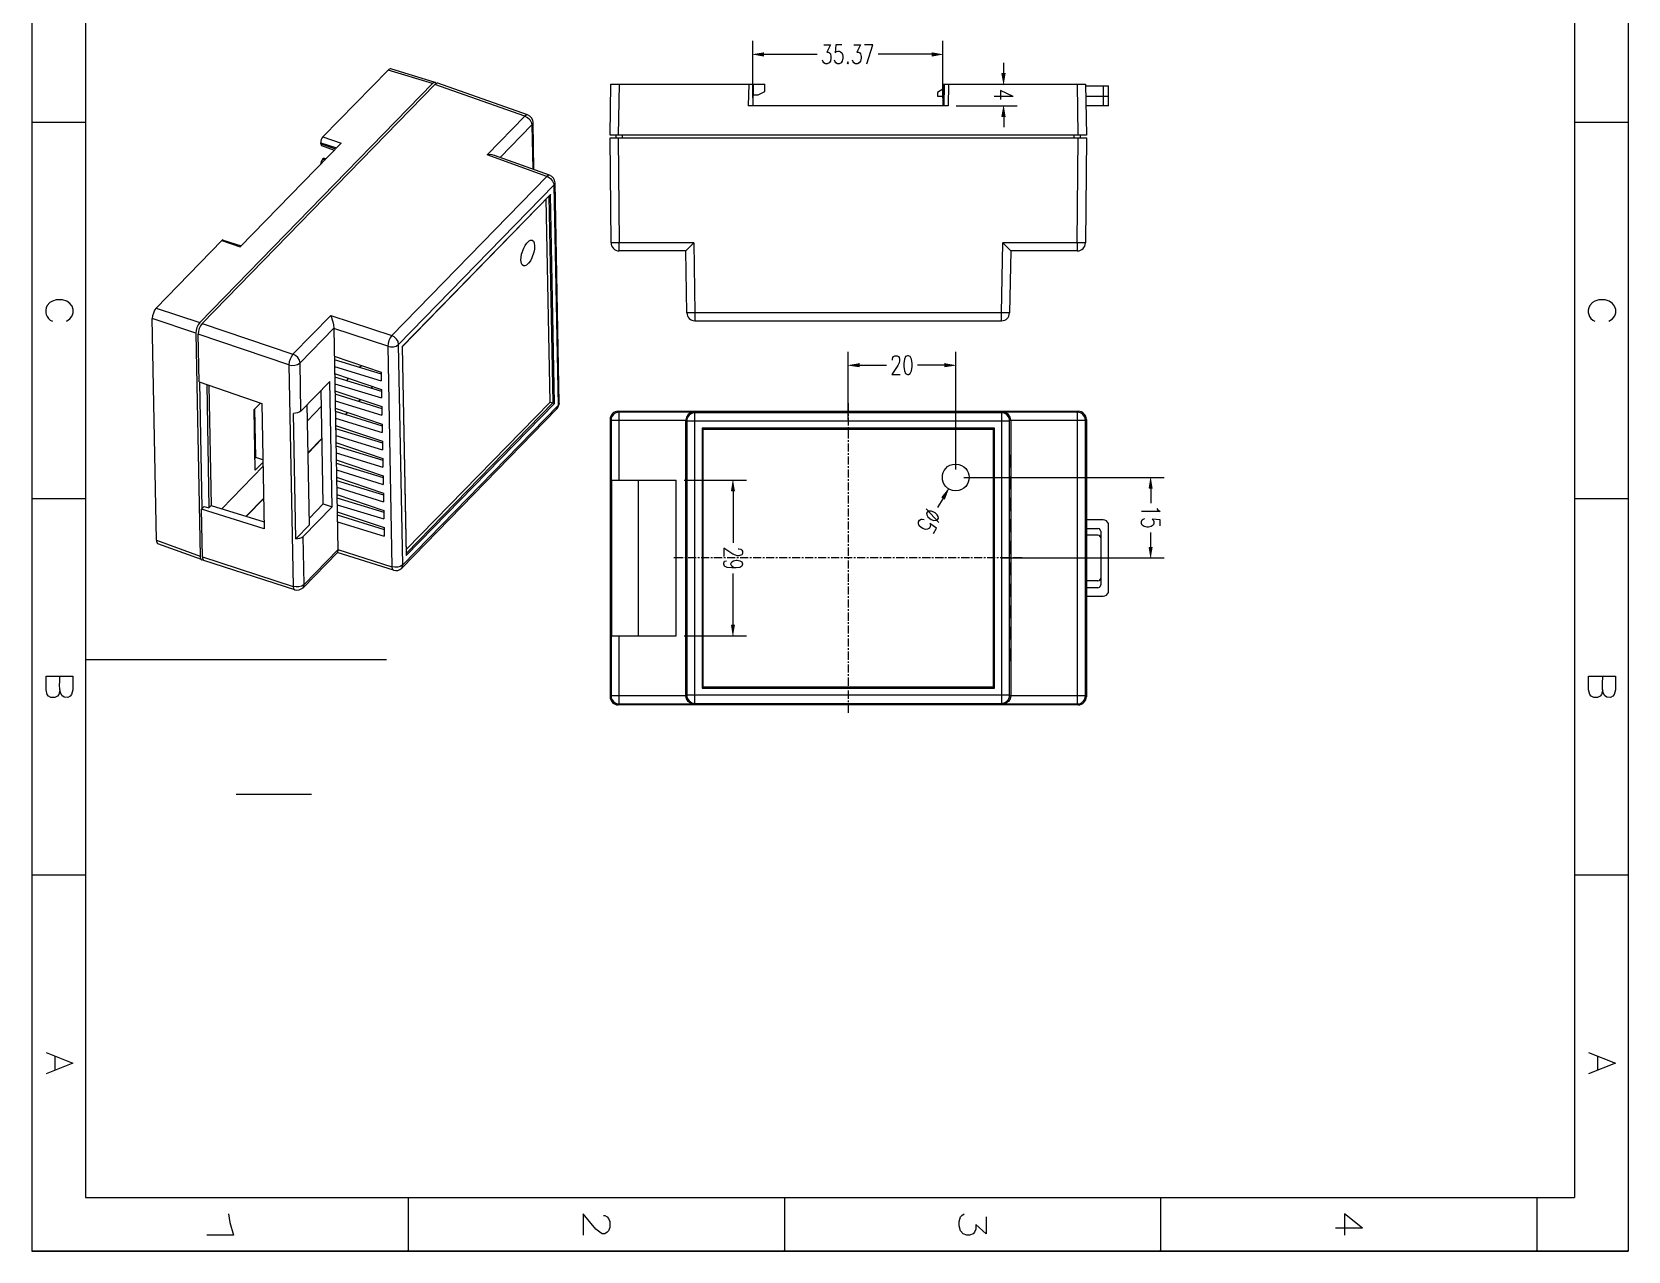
# Model space of a CAD drawing. Header units: inches. Extents: x 153 to 449, y 267 to 687.
# Drawn here: x 152.5 to 449.5, y 267.1 to 493.9 of the extents above; entities that cross this region are included whole.
import ezdxf

# ---------------------------------------------------------------- set-up
doc = ezdxf.new("R2010")
doc.units = ezdxf.units.IN
doc.header["$MEASUREMENT"] = 0
doc.layers.add('图层 1', color=7, linetype='Continuous')

msp = doc.modelspace()

# ---------------------------------------------------------------- hatches: boundary and pattern name
at = {"layer": '图层 1', "true_color": 0xffffff}
for points in [[(288.61, 490.07), (288.61, 489.39), (286.61, 489.73)], [(319.99, 490.07), (319.99, 489.39), (321.99, 489.73)], [(333.67, 486.15), (332.99, 486.15), (333.33, 484.14)], [(333.67, 478.15), (332.99, 478.15), (333.33, 480.16)], [(306.4, 432.23), (306.4, 431.58), (304.39, 431.89)], [(322.39, 432.23), (322.39, 431.58), (324.4, 431.89)], [(283.3, 408.49), (282.65, 408.49), (282.96, 410.49)], [(361.02, 409.01), (360.38, 409.01), (360.68, 410.99)], [(322.39, 406.94), (321.81, 407.28), (323.11, 408.86)], [(361.02, 397.99), (360.38, 397.99), (360.68, 396.01)], [(283.3, 383.51), (282.65, 383.51), (282.96, 381.5)], [(222.35, 267.06), (222.38, 267.19), (222.5, 267.22), (222.63, 267.19), (222.66, 267.06)], [(292.35, 267.06), (292.38, 267.19), (292.5, 267.22), (292.63, 267.19), (292.66, 267.06)], [(362.35, 267.06), (362.38, 267.19), (362.51, 267.22), (362.63, 267.19), (362.66, 267.06)], [(432.35, 267.06), (432.38, 267.19), (432.51, 267.22), (432.63, 267.19), (432.66, 267.06)], [(449.49, 267.06), (449.34, 267.06), (449.37, 267.19), (449.49, 267.22)]]:
    msp.add_hatch(color=7, dxfattribs=at).paths.add_polyline_path(points)

# ---------------------------------------------------------------- linework, layer by layer
at = {"layer": '图层 1', "color": 7, "lineweight": 25, "true_color": 0xffffff}
for points in [[(152.5, 687.1), (152.5, 267.06)], [(449.49, 687.1), (449.49, 267.06)], [(162.48, 677.13), (162.48, 277.04)], [(439.52, 677.13), (439.52, 277.04)], [(286.61, 481.64), (286.61, 492.23)], [(299.82, 491.46), (301.06, 491.46), (300.38, 490.13), (300.72, 490.13), (300.93, 489.97), (301.06, 489.82), (301.18, 489.3), (301.18, 488.99), (301.06, 488.46), (300.84, 488.15), (300.5, 487.97), (300.16, 487.97), (299.82, 488.15), (299.73, 488.31), (299.61, 488.65)], [(305.41, 491.46), (306.65, 491.46), (305.97, 490.13), (306.31, 490.13), (306.52, 489.97), (306.65, 489.82), (306.77, 489.3), (306.77, 488.99), (306.65, 488.46), (306.43, 488.15), (306.09, 487.97), (305.75, 487.97), (305.41, 488.15), (305.29, 488.31), (305.2, 488.65)], [(307.88, 487.97), (308.99, 491.46), (307.42, 491.46)], [(321.99, 481.64), (321.99, 492.23)], [(288.61, 489.73), (298.62, 489.73)], [(304.3, 488.31), (304.18, 488.15), (304.3, 487.97), (304.42, 488.15), (304.3, 488.31)], [(319.99, 489.73), (309.98, 489.73)], [(333.33, 486.15), (333.33, 488.15)], [(227.04, 484.26), (183.72, 439.8)], [(184.15, 439.64), (227.48, 484.11)], [(206.63, 474.35), (218.77, 486.79)], [(219.26, 487.01), (219.17, 487.01), (219.05, 486.98), (218.92, 486.92), (218.77, 486.79)], [(227.04, 484.26), (218.77, 486.79)], [(227.54, 484.48), (219.26, 487.01)], [(227.75, 484.29), (227.66, 484.42), (227.57, 484.48), (227.44, 484.48), (227.32, 484.45), (227.2, 484.39), (227.04, 484.26)], [(228, 484.32), (227.88, 484.32), (227.75, 484.29), (227.63, 484.23), (227.48, 484.11)], [(244.24, 478.21), (227.48, 484.11)], [(244.74, 478.43), (228, 484.32)], [(260.08, 474.66), (260.24, 484.14)], [(260.24, 484.14), (288.89, 484.14)], [(261.75, 484.14), (261.6, 474.66)], [(285.87, 484.14), (285.8, 480.16)], [(286.67, 484.14), (286.61, 480.16)], [(288.89, 482.81), (288.89, 484.14)], [(321.99, 484.14), (321.99, 480.16)], [(321.99, 484.14), (348.52, 484.14)], [(322.24, 484.14), (322.18, 480.16)], [(323.04, 484.14), (322.98, 480.16)], [(328.17, 484.14), (335.83, 484.14)], [(347.19, 474.66), (347.04, 484.14)], [(348.52, 484.14), (348.7, 474.66)], [(286.64, 482.16), (287.6, 482.16)], [(287.6, 482.16), (288.89, 482.81)], [(321.99, 483.24), (320.97, 482.59)], [(320.97, 482.59), (320.97, 481.95)], [(320.97, 481.95), (321.99, 481.95)], [(335.09, 481.88), (331.57, 481.88)], [(335.09, 481.88), (332.74, 483), (332.74, 481.33)], [(348.52, 483.86), (352.84, 483.86)], [(348.55, 481.95), (352.84, 481.95)], [(351.85, 483.86), (351.85, 480.16)], [(352.84, 480.16), (352.84, 483.86)], [(244.24, 478.21), (237.2, 471.02)], [(244.74, 478.43), (244.46, 478.4), (244.24, 478.21)], [(244.24, 478.21), (244.71, 477.96), (245.14, 477.59), (245.42, 477.1), (245.54, 476.57)], [(322.98, 480.16), (285.8, 480.16)], [(324.46, 480.16), (335.83, 480.16)], [(352.84, 480.16), (348.58, 480.16)], [(152.5, 477.1), (162.48, 477.1)], [(239.64, 470.52), (245.54, 476.57)], [(245.54, 476.57), (245.69, 476.79), (245.76, 477.04)], [(245.54, 476.57), (245.69, 468.36)], [(245.91, 468.27), (245.76, 477.04)], [(333.33, 478.15), (333.33, 476.14)], [(439.52, 477.1), (449.49, 477.1)], [(210.06, 473.21), (191.25, 453.91)], [(206.26, 473.27), (209.2, 472.31)], [(206.26, 473.08), (206.26, 473.27)], [(206.26, 473.08), (208.98, 472.1)], [(206.26, 473.08), (206.26, 472.99), (206.29, 472.9), (206.32, 472.84), (206.35, 472.78), (206.39, 472.74)], [(206.39, 472.74), (208.76, 471.88)], [(206.63, 474.35), (210.06, 473.21)], [(348.7, 474.66), (260.08, 474.66)], [(260.08, 474.16), (348.7, 474.16)], [(260.27, 454.65), (260.08, 474.16)], [(261.19, 474.16), (261.19, 474.66)], [(261.6, 474.16), (261.75, 454.65)], [(262.37, 474.16), (262.37, 474.66)], [(346.39, 474.66), (346.39, 474.16)], [(347.01, 454.65), (347.19, 474.16)], [(347.59, 474.16), (347.59, 474.66)], [(348.7, 474.16), (348.52, 454.65)], [(206.6, 470.24), (206.32, 469.78), (206.2, 469.26)], [(206.63, 470.31), (206.6, 470.24)], [(206.6, 470.24), (207.03, 470.09)], [(206.63, 470.31), (206.76, 470.4), (206.91, 470.4)], [(206.63, 470.31), (207.1, 470.15)], [(206.91, 470.4), (207.25, 470.31)], [(238.56, 470.92), (237.88, 471.05), (237.2, 471.02)], [(248.32, 467), (237.2, 471.02)], [(248.81, 467.22), (238.56, 470.92)], [(248.32, 467), (219.45, 437.39)], [(248.81, 467.22), (248.53, 467.19), (248.32, 467)], [(220.74, 435.75), (249.61, 465.36)], [(248.97, 463.64), (221.42, 435.38)], [(221.45, 435.35), (248.87, 463.48)], [(248.97, 463.64), (248.97, 463.6), (248.94, 463.6), (248.94, 463.54), (248.9, 463.54), (248.9, 463.51), (248.87, 463.51), (248.87, 463.48)], [(249.71, 424.73), (248.97, 463.64)], [(249.61, 465.36), (249.65, 465.4), (249.65, 465.43), (249.71, 465.49), (249.71, 465.52), (249.74, 465.52), (249.74, 465.55), (249.77, 465.58), (249.77, 465.61), (249.8, 465.64), (249.8, 465.77), (249.83, 465.8), (249.83, 465.83)], [(249.61, 465.36), (250.39, 424.36)], [(250.6, 424.82), (249.83, 465.83)], [(248.9, 425.01), (248.19, 462.8)], [(248.69, 463.3), (249.43, 424.85)], [(175.63, 442.51), (187.83, 455.05)], [(188.11, 455.14), (188.04, 455.18), (187.92, 455.11), (187.83, 455.05)], [(187.83, 455.05), (191.25, 453.91)], [(188.11, 455.14), (191.41, 454.06)], [(243.5, 451.44), (243.53, 451.99), (243.62, 452.55), (244.03, 453.63), (244.27, 454.13), (244.61, 454.59), (245.01, 454.99), (245.29, 455.11), (245.57, 455.11)], [(245.57, 455.11), (245.82, 454.93), (245.94, 454.65), (246.03, 454.03)], [(275.65, 454.65), (261.75, 454.65)], [(261.75, 453.14), (261.75, 454.65)], [(275.65, 454.65), (274.16, 453.14)], [(275.65, 454.65), (275.86, 441.62), (275.86, 440.14)], [(275.86, 440.14), (332.92, 440.14), (332.92, 441.62), (333.14, 454.65)], [(334.62, 453.14), (333.14, 454.65)], [(347.01, 454.65), (333.14, 454.65)], [(348.52, 454.65), (347.01, 454.65)], [(347.01, 454.65), (347.01, 453.14)], [(243.96, 450.36), (243.72, 450.54), (243.59, 450.82), (243.5, 451.44)], [(246.03, 454.03), (246, 453.45), (245.91, 452.89), (245.51, 451.84), (245.26, 451.32), (244.92, 450.85), (244.52, 450.48), (244.24, 450.36), (243.96, 450.36)], [(274.16, 453.14), (261.75, 453.14)], [(274.35, 441.62), (274.16, 453.14)], [(334.62, 453.14), (334.41, 441.62)], [(347.01, 453.14), (334.62, 453.14)], [(175.63, 442.51), (183.72, 439.8)], [(175.66, 399.32), (174.89, 440.54)], [(183.01, 437.82), (174.89, 440.54)], [(184.15, 439.64), (201.07, 433.93)], [(208.11, 441.12), (201.07, 433.93)], [(208.11, 441.12), (219.45, 437.39)], [(208.11, 441.12), (208.48, 439.95), (208.61, 439.36), (208.67, 438.75)], [(275.86, 441.62), (274.35, 441.62)], [(332.92, 441.62), (275.86, 441.62)], [(334.41, 441.62), (332.92, 441.62)], [(183.01, 437.82), (183.78, 396.32)], [(183.6, 428.77), (183.44, 437.67)], [(200.33, 431.95), (183.44, 437.67)], [(202.4, 432.29), (208.67, 438.75)], [(208.67, 438.75), (208.67, 438.72), (209.44, 397.52)], [(218.71, 435.41), (208.67, 438.72)], [(219.45, 437.39), (219.14, 436.96), (218.92, 436.46), (218.77, 435.94), (218.71, 435.41), (219.23, 435.29), (219.79, 435.32), (220.28, 435.44), (220.74, 435.75), (220.62, 436.28), (220.31, 436.74), (219.91, 437.14), (219.45, 437.39)], [(201.07, 433.93), (200.77, 433.5), (200.55, 433), (200.39, 432.48), (200.33, 431.95)], [(202.4, 432.29), (202.28, 432.82), (201.97, 433.28), (201.57, 433.68), (201.07, 433.93)], [(218.71, 435.41), (219.48, 394.38)], [(221.52, 394.71), (220.74, 435.75)], [(221.42, 435.38), (222.16, 396.47)], [(221.42, 435.38), (221.45, 435.35)], [(222.19, 396.63), (221.45, 435.35)], [(304.39, 421.7), (304.39, 434.39)], [(312.61, 432.82), (312.61, 433), (312.7, 433.31), (312.82, 433.5), (313.04, 433.65), (313.5, 433.65), (313.72, 433.5), (313.84, 433.31), (313.93, 433), (313.93, 432.66), (313.84, 432.32), (313.59, 431.83), (312.48, 430.16), (314.06, 430.16)], [(315.39, 433.65), (315.05, 433.5), (314.83, 433), (314.71, 432.17), (314.71, 431.65), (314.83, 430.81), (315.05, 430.32), (315.39, 430.16), (315.6, 430.16), (315.94, 430.32), (316.16, 430.81), (316.28, 431.65), (316.28, 432.17), (316.16, 433), (315.94, 433.5), (315.6, 433.65), (315.39, 433.65)], [(324.4, 412.5), (324.4, 434.39)], [(200.33, 431.95), (200.89, 431.83), (201.41, 431.86), (201.94, 431.99), (202.4, 432.29)], [(200.33, 431.95), (201.14, 390.73)], [(202.56, 423.34), (202.4, 432.29)], [(208.76, 433.56), (217.47, 430.6)], [(208.76, 432.94), (217.47, 430.29)], [(208.79, 431.65), (217.5, 428.99)], [(213.46, 431.49), (213.8, 431.83)], [(306.4, 431.89), (311.5, 431.89)], [(322.39, 431.89), (317.3, 431.89)], [(183.6, 428.77), (195.3, 424.73)], [(184.18, 405.21), (183.75, 428.71)], [(185.02, 428.28), (185.45, 405.37)], [(185.91, 405.77), (185.48, 428.13)], [(202.56, 423.34), (207.93, 428.87)], [(208.36, 405.55), (207.93, 428.87)], [(208.82, 430.32), (217.53, 427.38)], [(208.82, 429.73), (217.53, 427.04)], [(208.86, 428.43), (217.56, 425.78)], [(211.08, 429.05), (211.45, 429.45)], [(215.9, 427.94), (215.62, 427.66)], [(215.68, 427.63), (215.96, 427.91)], [(217.47, 430.6), (217.5, 428.99)], [(193.85, 423.62), (195.02, 424.82)], [(195.3, 424.73), (195.73, 401.42)], [(206.72, 406.11), (206.35, 427.23)], [(208.89, 427.11), (217.59, 424.17)], [(208.89, 426.8), (209.1, 427.04)], [(208.89, 426.52), (217.59, 423.83)], [(208.92, 425.22), (217.62, 422.57)], [(213.55, 425.53), (213.24, 425.19)], [(213.27, 425.16), (213.61, 425.5)], [(217.53, 427.38), (217.56, 425.78)], [(222.16, 397.59), (248.9, 425.01)], [(222.16, 396.47), (249.71, 424.73)], [(249.43, 424.85), (222.19, 396.91)], [(248.9, 425.01), (249.43, 424.85)], [(249.43, 424.85), (249.71, 424.73)], [(250.6, 424.82), (250.54, 424.57), (250.39, 424.36), (250.36, 424.08), (250.23, 423.83)], [(250.54, 424.42), (250.6, 424.82)], [(304.39, 424.79), (304.39, 423.06)], [(194.06, 412.35), (193.85, 423.62)], [(194.19, 414.72), (194, 423.77)], [(202.56, 423.34), (202.25, 423.12), (201.91, 423), (201.2, 422.88)], [(201.63, 399.59), (201.2, 422.88)], [(204.13, 402.16), (203.73, 424.54)], [(203.79, 421.55), (206.39, 424.23)], [(208.95, 423.9), (217.66, 420.93)], [(208.95, 423.31), (217.66, 420.62)], [(208.98, 422.01), (217.69, 419.33)], [(211.23, 423.12), (210.83, 422.72)], [(210.89, 422.72), (211.26, 423.12)], [(217.59, 424.17), (217.62, 422.57)], [(221.3, 394.13), (250.17, 423.74)], [(250.39, 424.36), (221.52, 394.71)], [(250.17, 423.74), (250.36, 424.02), (250.51, 424.3)], [(250.17, 423.74), (250.23, 423.83)], [(250.51, 424.3), (250.54, 424.42)], [(260.27, 421.64), (260.08, 421.8)], [(260.08, 421.8), (260.08, 370.2)], [(261.75, 423.12), (261.38, 423.09), (261.01, 422.94), (260.7, 422.69), (260.45, 422.38), (260.3, 422.01), (260.27, 421.64)], [(261.6, 423.31), (261.75, 423.12)], [(261.6, 423.31), (347.19, 423.31)], [(275.65, 423.12), (261.75, 423.12)], [(261.75, 410.49), (261.75, 423.12)], [(275.65, 423.12), (275.06, 423), (274.6, 422.69), (274.29, 422.2), (274.16, 421.64)], [(275.65, 423.12), (275.86, 423.03)], [(275.86, 368.96), (275.86, 423.03)], [(332.92, 423.03), (275.86, 423.03)], [(304.39, 422.78), (304.39, 422.47)], [(304.39, 422.17), (304.39, 420.65)], [(332.92, 423.03), (333.14, 423.12)], [(332.92, 423.03), (332.92, 368.96)], [(334.62, 421.64), (334.5, 422.2), (334.19, 422.69), (333.7, 423), (333.14, 423.12)], [(347.01, 423.12), (333.14, 423.12)], [(347.01, 423.12), (347.19, 423.31)], [(347.01, 423.12), (347.01, 368.87)], [(348.7, 421.8), (348.52, 421.64)], [(348.7, 421.8), (348.7, 370.2)], [(209.01, 420.68), (217.72, 417.72)], [(209.01, 420.1), (217.72, 417.41)], [(209.04, 418.8), (217.75, 416.11)], [(217.66, 420.93), (217.69, 419.33)], [(260.27, 421.64), (274.16, 421.64)], [(260.27, 421.64), (260.27, 370.35)], [(274.16, 421.61), (274.16, 421.64)], [(274.35, 421.52), (274.16, 421.61)], [(274.16, 370.35), (274.16, 421.61)], [(274.35, 421.52), (334.41, 421.52)], [(274.35, 421.52), (274.35, 370.48)], [(277.19, 420.19), (277.37, 420)], [(331.6, 420.19), (277.19, 420.19)], [(277.19, 420.19), (277.19, 371.8)], [(277.37, 420), (331.38, 420)], [(277.37, 371.99), (277.37, 420)], [(304.39, 420.34), (304.39, 420.04)], [(304.39, 419.76), (304.39, 418.24)], [(331.6, 420.19), (331.38, 420)], [(331.38, 420), (331.38, 371.99)], [(331.6, 371.8), (331.6, 420.19)], [(334.62, 421.61), (334.41, 421.52)], [(334.41, 370.48), (334.41, 421.52)], [(334.62, 421.64), (334.62, 370.35)], [(334.62, 421.64), (348.52, 421.64)], [(348.52, 370.35), (348.52, 421.64)], [(206.51, 418.31), (203.88, 415.62)], [(203.88, 415.53), (206.51, 418.21)], [(209.07, 417.47), (217.78, 414.51)], [(209.07, 416.89), (217.78, 414.2)], [(217.72, 417.72), (217.75, 416.11)], [(304.39, 417.94), (304.39, 417.63)], [(304.39, 417.32), (304.39, 415.81)], [(187.83, 405.18), (195.52, 413.09)], [(194.03, 414.57), (194.19, 414.72)], [(195.52, 413.83), (194.06, 412.35)], [(195.48, 414.29), (194.19, 414.72)], [(209.1, 415.59), (217.81, 412.9)], [(209.13, 414.26), (217.84, 411.3)], [(209.13, 413.64), (217.84, 410.99)], [(217.78, 414.51), (217.81, 412.9)], [(274.16, 415.19), (274.35, 415)], [(274.16, 412.84), (274.35, 413)], [(274.35, 415), (274.35, 413)], [(304.39, 415.53), (304.39, 415.22)], [(304.39, 414.91), (304.39, 413.4)], [(304.39, 413.09), (304.39, 412.78)], [(334.62, 415.19), (334.44, 415)], [(334.44, 413), (334.44, 415)], [(334.62, 412.84), (334.44, 413)], [(209.16, 412.38), (217.87, 409.69)], [(209.2, 411.05), (217.9, 408.09)], [(209.2, 410.43), (217.9, 407.78)], [(217.84, 411.3), (217.87, 409.69)], [(260.08, 410.74), (260.21, 410.49)], [(260.21, 410.49), (260.21, 381.5)], [(260.42, 410.49), (272.37, 410.49)], [(260.42, 381.5), (260.42, 410.49)], [(265.39, 381.5), (265.39, 410.49)], [(272.37, 381.5), (272.37, 410.49)], [(273.89, 410.49), (285.46, 410.49)], [(274.16, 411.17), (274.35, 410.99)], [(274.35, 410.99), (274.35, 409.01)], [(304.39, 412.5), (304.39, 410.99)], [(304.39, 410.68), (304.39, 410.37)], [(304.39, 410.06), (304.39, 408.55)], [(325.88, 410.99), (363.19, 410.99)], [(334.62, 411.17), (334.44, 410.99)], [(334.44, 410.99), (334.44, 409.01)], [(348.61, 411.61), (348.7, 411.73)], [(348.61, 380.39), (348.61, 411.61)], [(152.5, 407.07), (162.48, 407.07)], [(195.64, 407.13), (192.34, 403.76)], [(192.4, 403.76), (195.64, 407.07)], [(209.23, 409.17), (217.93, 406.48)], [(209.26, 407.84), (217.96, 404.87)], [(209.26, 407.22), (217.96, 404.56)], [(217.9, 408.09), (217.93, 406.48)], [(274.16, 408.83), (274.35, 409.01)], [(274.16, 407.16), (274.35, 407)], [(274.35, 407), (274.35, 405)], [(282.96, 408.49), (282.96, 398.85)], [(304.39, 408.24), (304.39, 407.96)], [(304.39, 407.65), (304.39, 406.14)], [(321.07, 405.4), (322.09, 407.13)], [(334.62, 408.83), (334.44, 409.01)], [(334.62, 407.16), (334.44, 407)], [(334.44, 405), (334.44, 407)], [(360.68, 409.01), (360.68, 406.23)], [(439.52, 407.07), (449.49, 407.07)], [(184.03, 405.09), (184.55, 405.61)], [(184.21, 396.2), (184.03, 405.09)], [(195.73, 401.42), (184.03, 405.09)], [(184.55, 405.61), (185.42, 405.34)], [(185.42, 405.34), (185.88, 405.8)], [(185.88, 405.8), (195.73, 402.71)], [(208.36, 405.55), (202.99, 400.03)], [(204.13, 403.42), (206.72, 406.11)], [(206.72, 406.11), (208.36, 405.55)], [(209.29, 405.92), (218, 403.27)], [(209.32, 404.6), (218.03, 401.66)], [(209.32, 404.01), (218.03, 401.32)], [(217.96, 404.87), (218, 403.27)], [(274.16, 404.81), (274.35, 405)], [(304.39, 405.83), (304.39, 405.52)], [(304.39, 405.21), (304.39, 403.7)], [(321.25, 402.59), (318.91, 405.15)], [(321.16, 403.42), (321.13, 403.7), (320.94, 404.04), (320.57, 404.41), (320.3, 404.56), (319.8, 404.72), (319.4, 404.72), (319.15, 404.6), (318.97, 404.32), (319, 404.04), (319.18, 403.67), (319.55, 403.33), (319.83, 403.14), (320.33, 402.99), (320.73, 403.02), (321.01, 403.11), (321.16, 403.42)], [(334.62, 404.81), (334.44, 405)], [(361.8, 405.24), (361.95, 405), (362.44, 404.66), (358.96, 404.66)], [(201.63, 399.59), (204.13, 402.16)], [(209.35, 402.71), (218.06, 400.06)], [(218.03, 401.66), (218.06, 400.06)], [(274.16, 403.18), (274.35, 402.99)], [(274.16, 400.83), (274.35, 400.98)], [(274.35, 402.99), (274.35, 400.98)], [(304.39, 403.42), (304.39, 403.11)], [(304.39, 402.8), (304.39, 401.29)], [(304.39, 400.98), (304.39, 400.67)], [(320.26, 400.58), (320.82, 401.54), (319.59, 402.4), (319.68, 402.22), (319.65, 401.85), (319.49, 401.54), (319.15, 401.35), (318.75, 401.32), (318.29, 401.48), (317.98, 401.66), (317.61, 402), (317.45, 402.37), (317.49, 402.74), (317.64, 403.02), (317.95, 403.24), (318.16, 403.24), (318.5, 403.18)], [(334.62, 403.18), (334.44, 402.99)], [(334.44, 400.98), (334.44, 402.99)], [(334.44, 401.51), (334.62, 401.51)], [(334.62, 400.83), (334.44, 400.98)], [(334.62, 403.08), (334.53, 403.08)], [(351.85, 403.08), (348.7, 403.08)], [(348.7, 401.51), (350.83, 401.51)], [(351.36, 400.98), (351.27, 401.26), (351.11, 401.45), (350.83, 401.51)], [(351.36, 400.98), (351.36, 391.01)], [(352.84, 402.09), (352.81, 402.4), (352.66, 402.68), (352.44, 402.9), (352.16, 403.05), (351.85, 403.08)], [(352.84, 389.9), (352.84, 402.09)], [(362.44, 402), (362.44, 403.11), (360.96, 403.21), (361.12, 403.11), (361.27, 402.77), (361.27, 402.43), (361.12, 402.09), (360.78, 401.88), (360.28, 401.75), (359.94, 401.75), (359.45, 401.88), (359.11, 402.09), (358.96, 402.43), (358.96, 402.77), (359.11, 403.11), (359.29, 403.21), (359.6, 403.33)], [(175.66, 399.32), (183.78, 396.32)], [(184.06, 395.7), (175.94, 398.67)], [(201.63, 399.59), (202.37, 399.69), (202.71, 399.81), (202.99, 400.03)], [(203.17, 391.1), (202.99, 400.03)], [(274.16, 399.16), (274.35, 399.01)], [(274.35, 399.01), (274.35, 397)], [(304.39, 400.4), (304.39, 398.88)], [(304.39, 398.57), (304.39, 398.27)], [(334.62, 399.16), (334.44, 399.01)], [(334.44, 397), (334.44, 399.01)], [(350.83, 400.24), (348.7, 400.24)], [(351.36, 399.75), (351.27, 399.99), (351.11, 400.18), (350.83, 400.24)], [(360.68, 397.99), (360.68, 400.77)], [(183.78, 396.32), (183.78, 396.14), (183.84, 395.95), (183.91, 395.83), (183.97, 395.73), (184.06, 395.67), (184.18, 395.67), (184.31, 395.7)], [(184.21, 396.2), (201.14, 390.73)], [(184.21, 396.2), (184.21, 395.98), (184.28, 395.83), (184.34, 395.7), (184.4, 395.61), (184.49, 395.55)], [(201.41, 390.08), (184.49, 395.55)], [(202.96, 390.48), (209.35, 397.06)], [(209.44, 397.52), (203.17, 391.1)], [(219.76, 393.73), (209.32, 397.03)], [(209.44, 397.52), (209.38, 397.12), (209.35, 397.06)], [(209.44, 397.56), (219.48, 394.38)], [(222.19, 396.63), (222.16, 396.47)], [(273.67, 396.01), (271.97, 396.01)], [(274.29, 396.01), (273.98, 396.01)], [(274.16, 396.81), (274.35, 397)], [(274.16, 395.18), (274.35, 394.99)], [(276.11, 396.01), (274.6, 396.01)], [(276.7, 396.01), (276.42, 396.01)], [(278.52, 396.01), (277, 396.01)], [(279.13, 396.01), (278.83, 396.01)], [(280.93, 396.01), (279.41, 396.01)], [(283.89, 397.74), (284.04, 397.74), (284.38, 397.62), (284.57, 397.49), (284.72, 397.28), (284.72, 396.85), (284.57, 396.6), (284.38, 396.51), (284.04, 396.38), (283.74, 396.38), (283.4, 396.51), (282.9, 396.72), (281.23, 397.83), (281.23, 396.29)], [(281.54, 396.01), (281.23, 396.01)], [(283.55, 394.16), (283.06, 394.25), (282.72, 394.5), (282.56, 394.84), (282.56, 394.93), (282.72, 395.27), (283.06, 395.49), (283.55, 395.61), (283.74, 395.61), (284.23, 395.49), (284.57, 395.27), (284.72, 394.93), (284.72, 394.84), (284.57, 394.5), (284.23, 394.25), (283.55, 394.16), (282.72, 394.16), (281.88, 394.25), (281.39, 394.5), (281.23, 394.84), (281.23, 395.05), (281.39, 395.39), (281.73, 395.49)], [(283.37, 396.01), (281.85, 396.01)], [(283.95, 396.01), (283.67, 396.01)], [(285.77, 396.01), (284.26, 396.01)], [(286.39, 396.01), (286.08, 396.01)], [(288.21, 396.01), (286.7, 396.01)], [(288.8, 396.01), (288.49, 396.01)], [(290.62, 396.01), (289.11, 396.01)], [(291.24, 396.01), (290.93, 396.01)], [(293.03, 396.01), (291.52, 396.01)], [(293.65, 396.01), (293.34, 396.01)], [(295.47, 396.01), (293.96, 396.01)], [(296.06, 396.01), (295.78, 396.01)], [(297.88, 396.01), (296.36, 396.01)], [(298.5, 396.01), (298.19, 396.01)], [(300.29, 396.01), (298.8, 396.01)], [(300.9, 396.01), (300.6, 396.01)], [(302.73, 396.01), (301.21, 396.01)], [(303.31, 396.01), (303.03, 396.01)], [(305.13, 396.01), (303.62, 396.01)], [(304.39, 397.96), (304.39, 396.44)], [(304.39, 396.14), (304.39, 395.86)], [(304.39, 395.55), (304.39, 394.04)], [(305.75, 396.01), (305.44, 396.01)], [(307.57, 396.01), (306.06, 396.01)], [(308.16, 396.01), (307.85, 396.01)], [(309.98, 396.01), (308.47, 396.01)], [(310.6, 396.01), (310.29, 396.01)], [(312.39, 396.01), (310.88, 396.01)], [(313.01, 396.01), (312.7, 396.01)], [(314.83, 396.01), (313.32, 396.01)], [(315.42, 396.01), (315.14, 396.01)], [(317.24, 396.01), (315.73, 396.01)], [(317.86, 396.01), (317.55, 396.01)], [(319.68, 396.01), (318.16, 396.01)], [(320.26, 396.01), (319.96, 396.01)], [(322.09, 396.01), (320.57, 396.01)], [(322.67, 396.01), (322.39, 396.01)], [(324.49, 396.01), (322.98, 396.01)], [(325.11, 396.01), (324.8, 396.01)], [(326.93, 396.01), (325.42, 396.01)], [(327.52, 396.01), (327.21, 396.01)], [(329.34, 396.01), (327.83, 396.01)], [(329.96, 396.01), (329.65, 396.01)], [(331.75, 396.01), (330.24, 396.01)], [(332.37, 396.01), (332.06, 396.01)], [(334.19, 396.01), (332.68, 396.01)], [(332.89, 396.01), (363.19, 396.01)], [(334.62, 396.81), (334.44, 397)], [(334.62, 395.18), (334.44, 394.99)], [(334.78, 396.01), (334.5, 396.01)], [(336.78, 396.01), (335.09, 396.01)], [(221.52, 394.71), (221.05, 394.44), (220.56, 394.28), (220, 394.28), (219.48, 394.38)], [(219.48, 394.38), (219.54, 394), (219.63, 393.85), (219.76, 393.73)], [(219.76, 393.73), (220.19, 393.66), (220.59, 393.7), (220.96, 393.85), (221.3, 394.13)], [(221.3, 394.13), (221.45, 394.41), (221.52, 394.71)], [(274.16, 392.83), (274.35, 392.99)], [(274.35, 394.99), (274.35, 392.99)], [(282.96, 383.51), (282.96, 393.14)], [(304.39, 393.73), (304.39, 393.42)], [(304.39, 393.11), (304.39, 391.6)], [(334.44, 392.99), (334.44, 394.99)], [(334.62, 392.83), (334.44, 392.99)], [(350.83, 391.75), (351.11, 391.81), (351.27, 392), (351.36, 392.24)], [(203.17, 391.1), (202.71, 390.79), (202.19, 390.67), (201.66, 390.64), (201.14, 390.73)], [(201.14, 390.73), (201.17, 390.36), (201.26, 390.21), (201.41, 390.08)], [(201.41, 390.08), (201.81, 390.02), (202.25, 390.08), (202.62, 390.24), (202.96, 390.48)], [(202.96, 390.48), (203.11, 390.76), (203.17, 391.1)], [(274.16, 391.16), (274.35, 391.01)], [(274.35, 391.01), (274.35, 389)], [(304.39, 391.32), (304.39, 391.01)], [(304.39, 390.7), (304.39, 389.19)], [(334.62, 391.16), (334.44, 391.01)], [(334.44, 389), (334.44, 391.01)], [(334.62, 390.48), (334.44, 390.48)], [(350.83, 391.75), (348.7, 391.75)], [(350.83, 390.48), (348.7, 390.48)], [(350.83, 390.48), (351.11, 390.58), (351.27, 390.73), (351.36, 391.01)], [(351.85, 388.91), (352.16, 388.94), (352.44, 389.1), (352.66, 389.31), (352.81, 389.59), (352.84, 389.9)], [(274.16, 388.82), (274.35, 389)], [(274.16, 387.18), (274.35, 387)], [(274.35, 387), (274.35, 384.99)], [(304.39, 388.88), (304.39, 388.57)], [(304.39, 388.29), (304.39, 386.78)], [(304.39, 386.47), (304.39, 386.16)], [(334.62, 388.82), (334.44, 389)], [(334.62, 387.18), (334.44, 387)], [(334.44, 384.99), (334.44, 387)], [(334.53, 388.91), (334.62, 388.91)], [(348.7, 388.91), (351.85, 388.91)], [(274.16, 384.83), (274.35, 384.99)], [(274.16, 383.17), (274.35, 382.98)], [(304.39, 385.85), (304.39, 384.34)], [(304.39, 384.06), (304.39, 383.75)], [(304.39, 383.44), (304.39, 381.93)], [(334.62, 384.83), (334.44, 384.99)], [(334.62, 383.17), (334.44, 382.98)], [(260.21, 381.5), (260.08, 381.25)], [(260.42, 381.5), (272.37, 381.5)], [(261.75, 368.87), (261.75, 381.5)], [(273.89, 381.5), (285.46, 381.5)], [(274.16, 380.82), (274.35, 381.01)], [(274.35, 382.98), (274.35, 381.01)], [(304.39, 381.62), (304.39, 381.31)], [(304.39, 381.04), (304.39, 379.52)], [(334.44, 381.01), (334.44, 382.98)], [(334.62, 380.82), (334.44, 381.01)], [(348.7, 380.26), (348.61, 380.39)], [(274.16, 379.18), (274.35, 379)], [(274.35, 379), (274.35, 376.99)], [(304.39, 379.21), (304.39, 378.91)], [(304.39, 378.6), (304.39, 377.08)], [(334.62, 379.18), (334.44, 379)], [(334.44, 376.99), (334.44, 379)], [(218.49, 377.05), (162.48, 377.05)], [(274.16, 376.81), (274.35, 376.99)], [(304.39, 376.77), (304.39, 376.5)], [(304.39, 376.19), (304.39, 374.68)], [(304.39, 374.37), (304.39, 374.06)], [(334.62, 376.81), (334.44, 376.99)], [(157.72, 371.46), (157.5, 370.6), (157.26, 370.32), (156.79, 370.04), (156.05, 370.04), (155.59, 370.32), (155.34, 370.6), (155.13, 371.46), (155.13, 374.03)], [(277.37, 371.99), (277.19, 371.8)], [(277.19, 371.8), (331.6, 371.8)], [(331.38, 371.99), (277.37, 371.99)], [(304.39, 373.75), (304.39, 372.24)], [(304.39, 371.96), (304.39, 371.65)], [(304.39, 371.34), (304.39, 369.83)], [(331.38, 371.99), (331.6, 371.8)], [(444.77, 371.46), (444.52, 370.6), (444.27, 370.32), (443.81, 370.04), (443.1, 370.04), (442.6, 370.32), (442.36, 370.6), (442.14, 371.46), (442.14, 374.03)], [(260.08, 370.2), (260.27, 370.35)], [(260.27, 370.35), (260.3, 369.98), (260.45, 369.61), (260.7, 369.3), (261.01, 369.05), (261.38, 368.9), (261.75, 368.87)], [(274.16, 370.35), (260.27, 370.35)], [(261.75, 368.87), (261.6, 368.68)], [(347.19, 368.68), (261.6, 368.68)], [(261.75, 368.87), (275.65, 368.87)], [(274.16, 370.38), (274.35, 370.48)], [(275.65, 368.87), (275.06, 368.99), (274.6, 369.3), (274.29, 369.8), (274.16, 370.35)], [(334.41, 370.48), (274.35, 370.48)], [(275.86, 368.96), (275.65, 368.87)], [(275.86, 368.96), (332.92, 368.96)], [(304.39, 369.52), (304.39, 369.21)], [(304.39, 368.93), (304.39, 367.2)], [(333.14, 368.87), (332.92, 368.96)], [(334.62, 370.35), (334.5, 369.8), (334.19, 369.3), (333.7, 368.99), (333.14, 368.87)], [(333.14, 368.87), (347.01, 368.87)], [(334.41, 370.48), (334.62, 370.38)], [(348.52, 370.35), (334.62, 370.35)], [(347.19, 368.68), (347.01, 368.87)], [(348.52, 370.35), (348.7, 370.2)], [(190.48, 352.07), (204.5, 352.07)], [(152.5, 337.07), (162.48, 337.07)], [(439.52, 337.07), (449.49, 337.07)], [(155.13, 304.03), (160.13, 302.02), (155.13, 300.04)], [(156.79, 303.28), (156.79, 300.78)], [(442.14, 304.03), (447.14, 302.02), (442.14, 300.04)], [(443.81, 303.28), (443.81, 300.78)], [(162.48, 277.04), (439.52, 277.04)], [(222.5, 277.04), (222.5, 267.06)], [(292.5, 277.04), (292.5, 267.06)], [(362.51, 277.04), (362.51, 267.06)], [(432.51, 277.04), (432.51, 267.06)], [(189.09, 274.01), (189.31, 272.41), (190.02, 270), (185.02, 270)], [(258.85, 273.7), (259.09, 273.7), (259.56, 273.42), (259.8, 273.15), (260.02, 272.56), (260.02, 271.42), (259.8, 270.86), (259.56, 270.58), (259.09, 270.28), (258.6, 270.28), (258.14, 270.58), (257.43, 271.14), (255.05, 274.01), (255.05, 270)], [(330.05, 273.42), (330.05, 270.28), (328.14, 272), (328.14, 271.14), (327.89, 270.58), (327.64, 270.28), (326.93, 270), (326.47, 270), (325.76, 270.28), (325.27, 270.86), (325.05, 271.73), (325.05, 272.56), (325.27, 273.42), (325.51, 273.7), (325.98, 274.01)], [(400.05, 271.32), (396.72, 274.01), (396.72, 270)], [(400.05, 271.32), (395.05, 271.32)]]:
    msp.add_lwpolyline(points, dxfattribs=at)
at = {"layer": '图层 1', "lineweight": 0}
for points in [[(288.61, 490.07), (288.61, 489.39), (286.61, 489.73)], [(319.99, 490.07), (319.99, 489.39), (321.99, 489.73)], [(333.67, 486.15), (332.99, 486.15), (333.33, 484.14)], [(333.67, 478.15), (332.99, 478.15), (333.33, 480.16)], [(306.4, 432.23), (306.4, 431.58), (304.39, 431.89)], [(322.39, 432.23), (322.39, 431.58), (324.4, 431.89)], [(283.3, 408.49), (282.65, 408.49), (282.96, 410.49)], [(361.02, 409.01), (360.38, 409.01), (360.68, 410.99)], [(322.39, 406.94), (321.81, 407.28), (323.11, 408.86)], [(361.02, 397.99), (360.38, 397.99), (360.68, 396.01)], [(283.3, 383.51), (282.65, 383.51), (282.96, 381.5)], [(222.35, 267.06), (222.38, 267.19), (222.5, 267.22), (222.63, 267.19), (222.66, 267.06)], [(292.35, 267.06), (292.38, 267.19), (292.5, 267.22), (292.63, 267.19), (292.66, 267.06)], [(362.35, 267.06), (362.38, 267.19), (362.51, 267.22), (362.63, 267.19), (362.66, 267.06)], [(432.35, 267.06), (432.38, 267.19), (432.51, 267.22), (432.63, 267.19), (432.66, 267.06)], [(449.49, 267.06), (449.34, 267.06), (449.37, 267.19), (449.49, 267.22)]]:
    msp.add_lwpolyline(points, dxfattribs=at)
at = {"layer": '图层 1', "color": 7, "lineweight": 25, "true_color": 0xffffff}
for points, knots in [([(303.19, 491.46), (303.19, 491.46), (302.08, 491.46), (302.08, 491.46), (302.08, 491.46), (301.95, 489.97), (301.95, 489.97), (302.6, 490.84), (303.54, 490.04), (303.41, 488.99), (303.41, 488.99), (303.28, 488.46), (303.28, 488.46), (303.28, 488.46), (303.07, 488.15), (303.07, 488.15), (303.07, 488.15), (302.73, 487.97), (302.73, 487.97), (302.73, 487.97), (302.39, 487.97), (302.39, 487.97), (302.39, 487.97), (302.08, 488.15), (302.08, 488.15), (302.08, 488.15), (301.95, 488.31), (301.95, 488.31), (301.95, 488.31), (301.83, 488.65), (301.83, 488.65)], [0, 0, 0, 0, 1, 1, 1, 2, 2, 2, 3, 3, 3, 4, 4, 4, 5, 5, 5, 6, 6, 6, 7, 7, 7, 8, 8, 8, 9, 9, 9, 10, 10, 10, 10]), ([(261.75, 454.65), (261.33, 454.61), (260.91, 454.62), (260.48, 454.62), (260.48, 454.62), (260.45, 454.62), (260.45, 454.62), (260.45, 454.62), (260.39, 454.65), (260.39, 454.65), (260.39, 454.65), (260.33, 454.65), (260.33, 454.65), (260.33, 454.65), (260.3, 454.62), (260.3, 454.62), (260.3, 454.62), (260.27, 454.62), (260.27, 454.62), (260.27, 454.62), (260.27, 454.65), (260.27, 454.65)], [0, 0, 0, 0, 1, 1, 1, 2, 2, 2, 3, 3, 3, 4, 4, 4, 5, 5, 5, 6, 6, 6, 7, 7, 7, 7]), ([(158.92, 440.04), (160.97, 441.08), (160.46, 443.55), (158.21, 444.06), (158.21, 444.06), (157.01, 444.06), (157.01, 444.06), (157.01, 444.06), (156.3, 443.78), (156.3, 443.78), (156.3, 443.78), (155.84, 443.53), (155.84, 443.53), (155.84, 443.53), (155.34, 442.98), (155.34, 442.98), (154.72, 441.86), (155.12, 440.57), (156.3, 440.04)], [0, 0, 0, 0, 1, 1, 1, 2, 2, 2, 3, 3, 3, 4, 4, 4, 5, 5, 5, 6, 6, 6, 6]), ([(445.94, 440.04), (447.99, 441.08), (447.48, 443.55), (445.23, 444.06), (445.23, 444.06), (444.03, 444.06), (444.03, 444.06), (444.03, 444.06), (443.31, 443.78), (443.31, 443.78), (443.31, 443.78), (442.85, 443.53), (442.85, 443.53), (442.85, 443.53), (442.36, 442.98), (442.36, 442.98), (441.74, 441.86), (442.13, 440.57), (443.31, 440.04)], [0, 0, 0, 0, 1, 1, 1, 2, 2, 2, 3, 3, 3, 4, 4, 4, 5, 5, 5, 6, 6, 6, 6]), ([(324.4, 408.49), (327.66, 408.63), (327.71, 413.37), (324.4, 413.49), (321.06, 413.4), (321.1, 408.59), (324.4, 408.49)], [0, 0, 0, 0, 1, 1, 1, 2, 2, 2, 2]), ([(155.13, 374.03), (155.13, 374.03), (160.13, 374.03), (160.13, 374.03), (160.13, 374.03), (160.13, 371.46), (160.13, 371.46), (160.13, 371.46), (159.88, 370.6), (159.88, 370.6), (159.88, 370.6), (159.64, 370.32), (159.64, 370.32), (159.64, 370.32), (159.17, 370.04), (159.17, 370.04), (157.15, 369.75), (157.74, 373.22), (157.72, 374.03)], [0, 0, 0, 0, 1, 1, 1, 2, 2, 2, 3, 3, 3, 4, 4, 4, 5, 5, 5, 6, 6, 6, 6]), ([(442.14, 374.03), (442.14, 374.03), (447.14, 374.03), (447.14, 374.03), (447.14, 374.03), (447.14, 371.46), (447.14, 371.46), (447.14, 371.46), (446.9, 370.6), (446.9, 370.6), (446.9, 370.6), (446.65, 370.32), (446.65, 370.32), (446.65, 370.32), (446.19, 370.04), (446.19, 370.04), (444.12, 369.75), (444.88, 373.22), (444.77, 374.03)], [0, 0, 0, 0, 1, 1, 1, 2, 2, 2, 3, 3, 3, 4, 4, 4, 5, 5, 5, 6, 6, 6, 6]), ([(152.5, 267.06), (152.5, 267.06), (449.49, 267.06), (449.49, 267.06), (449.49, 267.06), (152.5, 267.06), (152.5, 267.06)], [0, 0, 0, 0, 1, 1, 1, 2, 2, 2, 2])]:
    msp.add_open_spline(points, degree=3, knots=knots, dxfattribs=at)
for points in [[(245.76, 477.04), (245.74, 477.65), (245.34, 478.25), (244.74, 478.43)], [(206.63, 474.35), (206.41, 474.1), (206.22, 473.6), (206.26, 473.27)], [(248.32, 467), (248.93, 466.83), (249.64, 466.02), (249.61, 465.36)], [(249.83, 465.83), (249.82, 466.44), (249.41, 467.04), (248.81, 467.22)], [(260.27, 454.65), (260.21, 453.79), (260.94, 453.19), (261.75, 453.14)], [(347.01, 453.14), (347.92, 453.2), (348.45, 453.73), (348.52, 454.65)], [(175.63, 442.51), (175.19, 442.04), (174.89, 441.17), (174.89, 440.54)], [(183.72, 439.8), (183.26, 439.25), (183, 438.53), (183.01, 437.82)], [(184.15, 439.64), (183.7, 439.15), (183.41, 438.34), (183.44, 437.67)], [(274.35, 441.62), (274.39, 440.76), (275.02, 440.2), (275.86, 440.14)], [(332.92, 440.14), (333.82, 440.22), (334.32, 440.72), (334.41, 441.62)], [(261.6, 423.31), (260.72, 423.28), (260.11, 422.68), (260.08, 421.8)], [(275.86, 423.03), (275.08, 423.04), (274.34, 422.29), (274.35, 421.52)], [(334.41, 421.52), (334.39, 422.38), (333.77, 422.98), (332.92, 423.03)], [(348.52, 421.64), (348.47, 422.45), (347.87, 423.18), (347.01, 423.12)], [(348.7, 421.8), (348.7, 422.59), (348, 423.33), (347.19, 423.31)], [(175.66, 399.32), (175.7, 399.09), (175.7, 398.79), (175.94, 398.67)], [(260.08, 370.2), (260.08, 369.35), (260.75, 368.71), (261.6, 368.68)], [(274.35, 370.48), (274.34, 369.7), (275.08, 368.96), (275.86, 368.96)], [(332.92, 368.96), (333.77, 369.02), (334.39, 369.62), (334.41, 370.48)], [(347.01, 368.87), (347.87, 368.81), (348.47, 369.54), (348.52, 370.35)], [(347.19, 368.68), (348, 368.67), (348.7, 369.4), (348.7, 370.2)]]:
    msp.add_open_spline(points, degree=3, dxfattribs=at)

doc.saveas('drawing.dxf')
